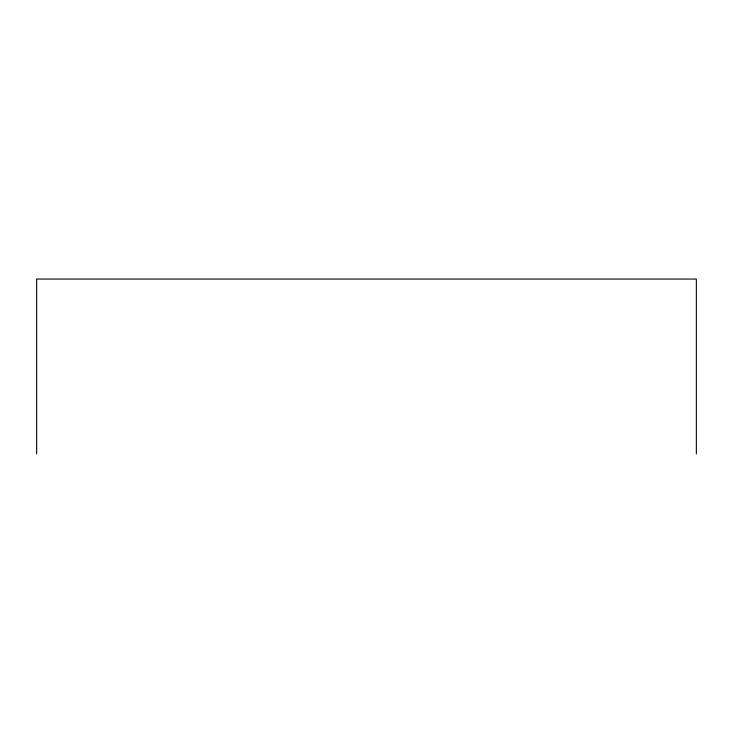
<?xml version="1.0" encoding="UTF-8"?>
<svg xmlns="http://www.w3.org/2000/svg" width="733" height="733" viewBox="0 0 733 733"><rect width="100%" height="100%" fill="white"/><g stroke="black" fill="none" stroke-linecap="round" stroke-linejoin="round"><path stroke-width="1.1" d="M696.35 453.947L696.35 279.053L36.65 279.053L36.65 453.947"/></g></svg>
